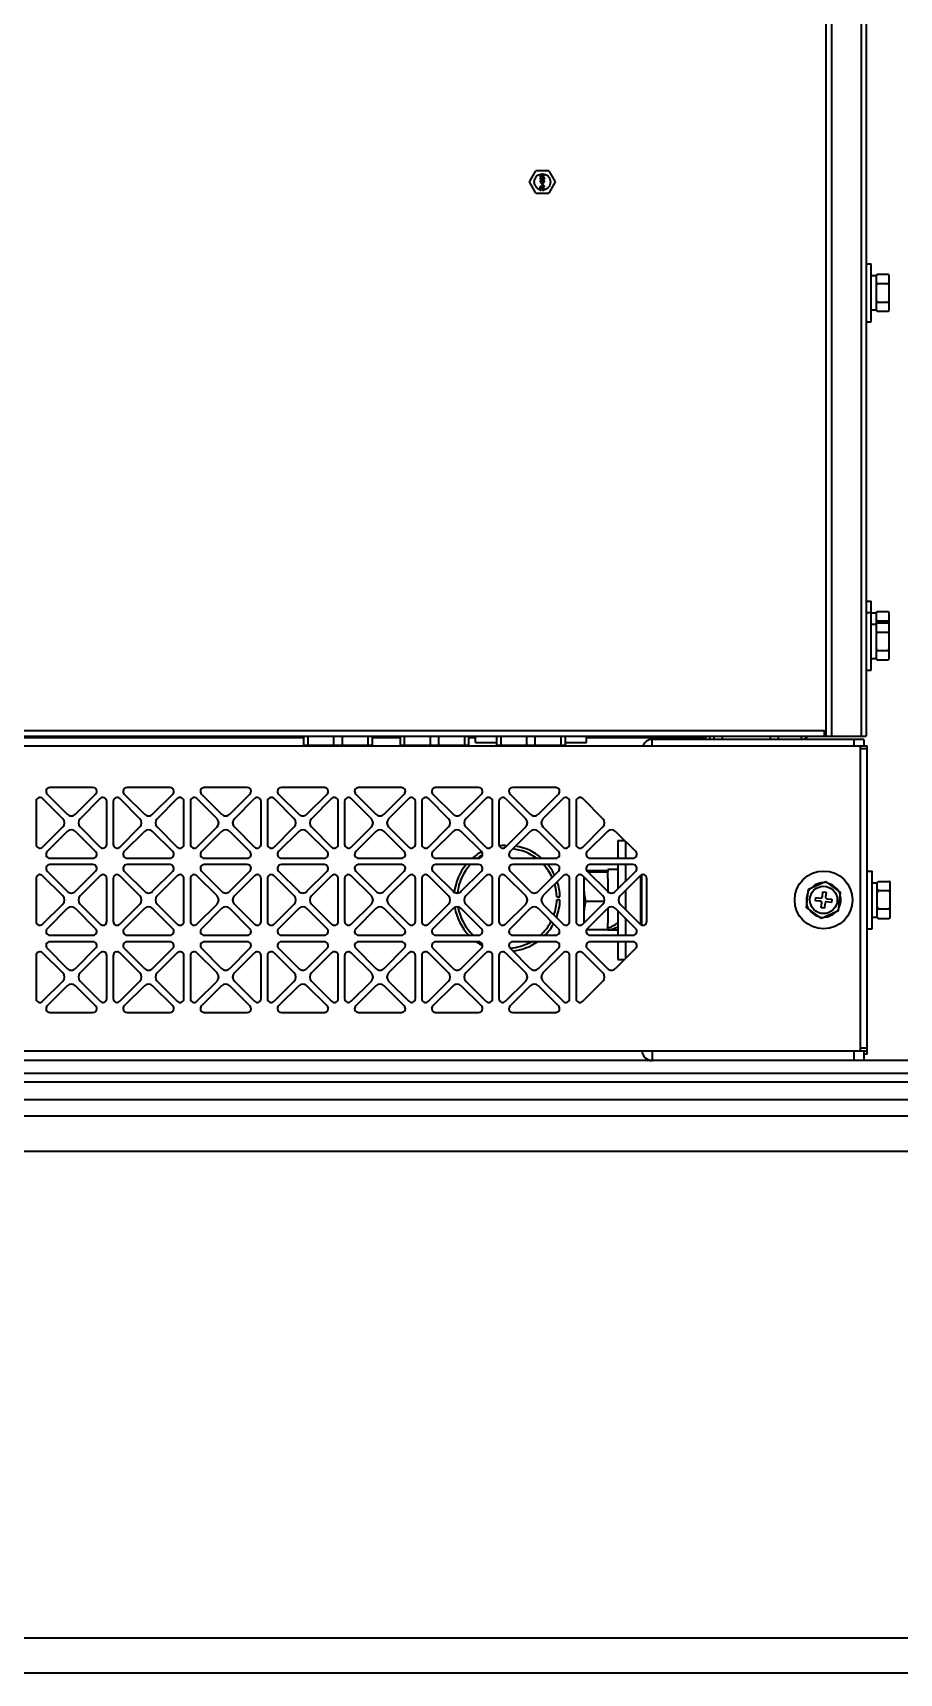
# Model space of a CAD drawing. Header units: millimetres. Extents: x 32496 to 166256, y 3504 to 23939.
# Drawn here: x 93340 to 93609, y 19902 to 20413 of the extents above; entities that cross this region are included whole.
import ezdxf

# ---------------------------------------------------------------- set-up
doc = ezdxf.new("R2010")
doc.units = ezdxf.units.MM
doc.layers.get('0').update_dxf_attribs({"lineweight": 35})

# ---------------------------------------------------------------- blocks, each defined once
blk = doc.blocks.new('8-1250')
at = {"linetype": 'Continuous'}
for p, q in [((-6376.53, -34566.29), (-6376.53, -32553.29)), ((-6374.83, -32553.29), (-6374.83, -34566.29)), ((-6365.53, -34566.29), (-6365.53, -33570.79)), ((-6364.13, -34180.92), (-6364.13, -34425.66)), ((-6468.87, -34393.79), (-6466.85, -34390.29)), ((-6466.85, -34397.29), (-6468.87, -34393.79)), ((-6462.81, -34390.29), (-6466.85, -34390.29)), ((-6465.48, -34391.75), (-6465.48, -34391.59)), ((-6465.48, -34391.59), (-6464.18, -34391.59)), ((-6464.45, -34391.75), (-6465.48, -34391.75)), ((-6464.45, -34391.75), (-6465.48, -34392.13)), ((-6465.48, -34392.35), (-6465.48, -34392.13)), ((-6465.48, -34392.35), (-6464.45, -34392.73)), ((-6465.48, -34392.89), (-6465.48, -34392.73)), ((-6465.48, -34392.73), (-6464.45, -34392.73)), ((-6464.18, -34392.89), (-6465.48, -34392.89)), ((-6465.45, -34393.4), (-6465.48, -34393.54)), ((-6465.48, -34393.67), (-6465.48, -34393.54)), ((-6465.48, -34393.67), (-6465.45, -34393.81)), ((-6465.48, -34395.22), (-6465.48, -34395.06)), ((-6465.48, -34395.06), (-6464.4, -34395.06)), ((-6465.37, -34393.27), (-6465.45, -34393.4)), ((-6465.45, -34393.81), (-6465.37, -34393.95)), ((-6465.26, -34393.19), (-6465.37, -34393.27)), ((-6465.37, -34393.95), (-6465.26, -34394.03)), ((-6465.34, -34392.24), (-6464.18, -34391.83)), ((-6464.18, -34392.65), (-6465.34, -34392.24)), ((-6465.34, -34393.51), (-6465.31, -34393.43)), ((-6465.34, -34393.51), (-6465.34, -34393.7)), ((-6465.31, -34393.78), (-6465.34, -34393.7)), ((-6465.31, -34393.43), (-6465.26, -34393.35)), ((-6465.26, -34393.86), (-6465.31, -34393.78)), ((-6465.12, -34393.13), (-6465.26, -34393.19)), ((-6465.26, -34393.35), (-6465.17, -34393.3)), ((-6465.17, -34393.92), (-6465.26, -34393.86)), ((-6465.26, -34394.03), (-6465.12, -34394.08)), ((-6465.17, -34393.3), (-6465.09, -34393.27)), ((-6465.09, -34393.95), (-6465.17, -34393.92)), ((-6464.92, -34393.11), (-6465.12, -34393.13)), ((-6464.98, -34394.08), (-6465.12, -34394.08)), ((-6465.01, -34393.27), (-6465.09, -34393.27)), ((-6465.09, -34393.95), (-6465.01, -34393.95)), ((-6465.06, -34394.51), (-6465.06, -34394.46)), ((-6465.06, -34394.46), (-6464.87, -34394.46)), ((-6464.87, -34394.51), (-6465.06, -34394.51)), ((-6465.01, -34393.27), (-6464.92, -34393.3)), ((-6464.92, -34393.92), (-6465.01, -34393.95)), ((-6464.98, -34394.3), (-6465.01, -34394.32)), ((-6465.01, -34394.32), (-6464.87, -34394.46)), ((-6464.87, -34394.51), (-6465.01, -34394.65)), ((-6465.01, -34394.65), (-6464.98, -34394.68)), ((-6464.98, -34394.08), (-6464.84, -34394.03)), ((-6464.81, -34394.46), (-6464.98, -34394.3)), ((-6464.98, -34394.68), (-6464.81, -34394.51)), ((-6464.92, -34393.11), (-6464.73, -34393.11)), ((-6464.92, -34393.3), (-6464.87, -34393.35)), ((-6464.87, -34393.86), (-6464.92, -34393.92)), ((-6464.87, -34393.35), (-6464.81, -34393.43)), ((-6464.81, -34393.78), (-6464.87, -34393.86)), ((-6464.84, -34394.03), (-6464.76, -34393.95)), ((-6464.81, -34393.43), (-6464.79, -34393.51)), ((-6464.79, -34393.7), (-6464.81, -34393.78)), ((-6464.65, -34394.3), (-6464.81, -34394.46)), ((-6464.81, -34394.51), (-6464.65, -34394.68)), ((-6464.68, -34393.4), (-6464.79, -34393.24)), ((-6464.73, -34393.24), (-6464.79, -34393.24)), ((-6464.79, -34393.7), (-6464.79, -34393.51)), ((-6464.76, -34393.95), (-6464.68, -34393.81)), ((-6464.76, -34394.46), (-6464.62, -34394.32)), ((-6464.76, -34394.46), (-6464.56, -34394.46)), ((-6464.62, -34394.65), (-6464.76, -34394.51)), ((-6464.56, -34394.51), (-6464.76, -34394.51)), ((-6464.54, -34393.13), (-6464.73, -34393.11)), ((-6464.73, -34393.24), (-6464.56, -34393.27)), ((-6464.65, -34393.54), (-6464.68, -34393.4)), ((-6464.68, -34393.81), (-6464.65, -34393.67)), ((-6464.65, -34393.54), (-6464.65, -34393.67)), ((-6464.62, -34394.32), (-6464.65, -34394.3)), ((-6464.65, -34394.68), (-6464.62, -34394.65)), ((-6464.59, -34394.89), (-6464.4, -34395.06)), ((-6464.59, -34394.89), (-6464.37, -34394.89)), ((-6464.56, -34393.27), (-6464.48, -34393.3)), ((-6464.56, -34394.46), (-6464.56, -34394.51)), ((-6464.4, -34393.19), (-6464.54, -34393.13)), ((-6464.48, -34393.3), (-6464.4, -34393.35)), ((-6464.4, -34393.84), (-6464.48, -34393.89)), ((-6464.48, -34394.03), (-6464.48, -34393.89)), ((-6464.48, -34394.03), (-6464.4, -34394)), ((-6464.29, -34393.27), (-6464.4, -34393.19)), ((-6464.4, -34393.35), (-6464.34, -34393.43)), ((-6464.34, -34393.76), (-6464.4, -34393.84)), ((-6464.4, -34394), (-6464.29, -34393.92)), ((-6464.18, -34395.06), (-6464.37, -34394.89)), ((-6464.34, -34393.43), (-6464.32, -34393.51)), ((-6464.32, -34393.67), (-6464.34, -34393.76)), ((-6464.32, -34393.67), (-6464.32, -34393.51)), ((-6464.21, -34393.4), (-6464.29, -34393.27)), ((-6464.29, -34393.92), (-6464.21, -34393.78)), ((-6464.18, -34393.54), (-6464.21, -34393.4)), ((-6464.21, -34393.78), (-6464.18, -34393.65)), ((-6464.18, -34391.59), (-6464.18, -34391.83)), ((-6464.18, -34392.65), (-6464.18, -34392.89)), ((-6464.18, -34393.54), (-6464.18, -34393.65)), ((-6464.18, -34395.06), (-6464.18, -34395.22)), ((-6462.81, -34390.29), (-6460.79, -34393.79)), ((-6460.79, -34393.79), (-6462.81, -34397.29)), ((-6466.85, -34397.29), (-6462.81, -34397.29)), ((-6464.18, -34395.22), (-6465.48, -34395.22)), ((-6465.48, -34396.41), (-6465.48, -34395.43)), ((-6465.48, -34395.43), (-6465.34, -34395.43)), ((-6465.34, -34396.41), (-6465.48, -34396.41)), ((-6464.65, -34396.19), (-6465.34, -34395.43)), ((-6465.34, -34395.65), (-6465.34, -34396.41)), ((-6465.34, -34395.65), (-6464.73, -34396.33)), ((-6464.73, -34396.33), (-6464.65, -34396.38)), ((-6464.54, -34396.25), (-6464.65, -34396.19)), ((-6464.65, -34396.38), (-6464.54, -34396.41)), ((-6464.54, -34396.25), (-6464.48, -34396.25)), ((-6464.48, -34396.41), (-6464.54, -34396.41)), ((-6464.48, -34395.6), (-6464.48, -34395.46)), ((-6464.37, -34395.49), (-6464.48, -34395.46)), ((-6464.48, -34395.6), (-6464.4, -34395.65)), ((-6464.4, -34396.19), (-6464.48, -34396.25)), ((-6464.48, -34396.41), (-6464.37, -34396.38)), ((-6464.4, -34395.65), (-6464.34, -34395.73)), ((-6464.34, -34396.11), (-6464.4, -34396.19)), ((-6464.26, -34395.6), (-6464.37, -34395.49)), ((-6464.37, -34396.38), (-6464.26, -34396.27)), ((-6464.34, -34395.73), (-6464.32, -34395.87)), ((-6464.32, -34395.98), (-6464.34, -34396.11)), ((-6464.32, -34395.98), (-6464.32, -34395.87)), ((-6464.21, -34395.71), (-6464.26, -34395.6)), ((-6464.26, -34396.27), (-6464.21, -34396.17)), ((-6464.18, -34395.9), (-6464.21, -34395.71)), ((-6464.21, -34396.17), (-6464.18, -34396)), ((-6464.18, -34395.9), (-6464.18, -34396)), ((-6364.13, -34419.29), (-6362.53, -34419.29)), ((-6362.53, -34437.29), (-6362.53, -34419.29)), ((-6364.13, -34425.66), (-6364.13, -34430.92)), ((-6362.53, -34422.94), (-6360.93, -34422.94)), ((-6360.93, -34422.82), (-6360.63, -34422.52)), ((-6360.93, -34433.76), (-6360.93, -34422.82)), ((-6360.63, -34422.52), (-6357.23, -34422.52)), ((-6360.63, -34425.4), (-6357.23, -34425.4)), ((-6356.93, -34422.82), (-6357.23, -34422.52)), ((-6356.93, -34433.76), (-6356.93, -34422.82)), ((-6364.13, -34430.92), (-6364.13, -34566.29)), ((-6362.53, -34433.64), (-6360.93, -34433.64)), ((-6360.93, -34433.76), (-6360.63, -34434.06)), ((-6360.63, -34431.18), (-6357.23, -34431.18)), ((-6360.63, -34434.06), (-6357.23, -34434.06)), ((-6356.93, -34433.76), (-6357.23, -34434.06)), ((-6364.13, -34437.29), (-6362.53, -34437.29)), ((-6364.13, -34524.29), (-6362.53, -34524.29)), ((-6364.13, -34527.79), (-6362.53, -34527.79)), ((-6362.53, -34527.79), (-6362.53, -34524.29)), ((-6362.53, -34545.79), (-6362.53, -34527.79)), ((-6360.93, -34527.82), (-6360.66, -34527.54)), ((-6360.93, -34531.32), (-6360.93, -34527.82)), ((-6360.63, -34527.52), (-6357.23, -34527.52)), ((-6356.93, -34527.82), (-6357.2, -34527.54)), ((-6356.93, -34531.32), (-6356.93, -34527.82)), ((-6362.53, -34527.94), (-6360.93, -34527.94)), ((-6362.53, -34531.44), (-6360.93, -34531.44)), ((-6360.93, -34531.32), (-6360.63, -34531.02)), ((-6360.93, -34542.26), (-6360.93, -34531.32)), ((-6360.63, -34530.45), (-6357.23, -34530.45)), ((-6360.63, -34531.02), (-6357.23, -34531.02)), ((-6356.93, -34531.32), (-6357.23, -34531.02)), ((-6356.93, -34542.26), (-6356.93, -34531.32)), ((-6360.63, -34533.9), (-6357.23, -34533.9)), ((-6362.53, -34542.14), (-6360.93, -34542.14)), ((-6360.93, -34542.26), (-6360.63, -34542.56)), ((-6360.63, -34539.68), (-6357.23, -34539.68)), ((-6360.63, -34542.56), (-6357.23, -34542.56)), ((-6356.93, -34542.26), (-6357.23, -34542.56)), ((-6364.13, -34545.79), (-6362.53, -34545.79)), ((-6861.13, -34564.59), (-6377.03, -34564.59)), ((-6861.13, -34566.29), (-6374.83, -34566.29)), ((-6538.99, -34566.79), (-6686.1, -34566.79)), ((-6538.99, -34569.06), (-6538.99, -34566.29)), ((-6537.68, -34569.06), (-6537.68, -34566.29)), ((-6529.65, -34569.06), (-6529.65, -34566.29)), ((-6527.01, -34569.06), (-6527.01, -34566.29)), ((-6518.98, -34569.06), (-6518.98, -34566.29)), ((-6517.66, -34569.06), (-6517.66, -34566.29)), ((-6508.99, -34566.79), (-6517.66, -34566.79)), ((-6508.99, -34569.06), (-6508.99, -34566.29)), ((-6507.68, -34569.06), (-6507.68, -34566.29)), ((-6499.65, -34569.06), (-6499.65, -34566.29)), ((-6497.01, -34569.06), (-6497.01, -34566.29)), ((-6488.98, -34569.06), (-6488.98, -34566.29)), ((-6487.66, -34569.06), (-6487.66, -34566.29)), ((-6485.58, -34566.79), (-6487.66, -34566.79)), ((-6485.58, -34568.29), (-6485.58, -34566.29)), ((-6485.58, -34568.29), (-6478.99, -34568.29)), ((-6478.99, -34569.06), (-6478.99, -34566.29)), ((-6477.68, -34569.06), (-6477.68, -34566.29)), ((-6469.65, -34569.06), (-6469.65, -34566.29)), ((-6467.01, -34569.06), (-6467.01, -34566.29)), ((-6458.98, -34569.06), (-6458.98, -34566.29)), ((-6457.66, -34569.06), (-6457.66, -34566.29)), ((-6457.66, -34568.29), (-6451.08, -34568.29)), ((-6451.08, -34568.29), (-6451.08, -34566.29)), ((-6413.83, -34566.79), (-6451.08, -34566.79)), ((-6430.63, -34569.29), (-6430.63, -34567.29)), ((-6364.83, -34567.29), (-6430.63, -34567.29)), ((-6414.23, -34567.29), (-6414.23, -34566.79)), ((-6413.83, -34566.79), (-6413.83, -34566.29)), ((-6412.73, -34567.29), (-6412.73, -34566.29)), ((-6411.33, -34567.29), (-6411.33, -34566.29)), ((-6408.83, -34567.29), (-6408.83, -34566.29)), ((-6393.83, -34567.29), (-6393.83, -34566.29)), ((-6391.33, -34567.29), (-6391.33, -34566.29)), ((-6384.33, -34566.29), (-6384.33, -34567.29)), ((-6377.03, -34566.29), (-6377.03, -34564.59)), ((-6374.83, -34566.29), (-6364.13, -34566.29)), ((-6367.83, -34569.29), (-6367.83, -34567.29)), ((-6364.83, -34567.29), (-6364.83, -34569.29)), ((-6861.13, -34569.29), (-6363.83, -34569.29)), ((-6538.99, -34569.06), (-6517.66, -34569.06)), ((-6508.99, -34569.06), (-6487.66, -34569.06)), ((-6478.99, -34569.06), (-6457.66, -34569.06)), ((-6365.83, -34570.29), (-6365.83, -34569.29)), ((-6365.83, -34663.29), (-6365.83, -34570.29)), ((-6363.83, -34570.29), (-6365.83, -34570.29)), ((-6363.83, -34664.29), (-6363.83, -34569.29)), ((-6604.64, -34582.29), (-6618.02, -34582.29)), ((-6580.64, -34582.29), (-6594.02, -34582.29)), ((-6556.64, -34582.29), (-6570.02, -34582.29)), ((-6532.64, -34582.29), (-6546.02, -34582.29)), ((-6508.64, -34582.29), (-6522.02, -34582.29)), ((-6484.64, -34582.29), (-6498.02, -34582.29)), ((-6460.64, -34582.29), (-6474.02, -34582.29)), ((-6622.33, -34586.6), (-6622.33, -34599.98)), ((-6614.01, -34592.02), (-6620.28, -34585.75)), ((-6618.87, -34584.34), (-6612.6, -34590.6)), ((-6610.05, -34590.6), (-6603.79, -34584.34)), ((-6602.38, -34585.75), (-6608.64, -34592.02)), ((-6600.33, -34599.98), (-6600.33, -34586.6)), ((-6598.33, -34586.6), (-6598.33, -34599.98)), ((-6590.01, -34592.02), (-6596.28, -34585.75)), ((-6594.87, -34584.34), (-6588.6, -34590.6)), ((-6586.05, -34590.6), (-6579.79, -34584.34)), ((-6578.38, -34585.75), (-6584.64, -34592.02)), ((-6576.33, -34599.98), (-6576.33, -34586.6)), ((-6574.33, -34586.6), (-6574.33, -34599.98)), ((-6566.01, -34592.02), (-6572.28, -34585.75)), ((-6570.87, -34584.34), (-6564.6, -34590.6)), ((-6562.05, -34590.6), (-6555.79, -34584.34)), ((-6554.38, -34585.75), (-6560.64, -34592.02)), ((-6552.33, -34599.98), (-6552.33, -34586.6)), ((-6550.33, -34586.6), (-6550.33, -34599.98)), ((-6542.01, -34592.02), (-6548.28, -34585.75)), ((-6546.87, -34584.34), (-6540.6, -34590.6)), ((-6538.05, -34590.6), (-6531.79, -34584.34)), ((-6530.38, -34585.75), (-6536.64, -34592.02)), ((-6528.33, -34599.98), (-6528.33, -34586.6)), ((-6526.33, -34586.6), (-6526.33, -34599.98)), ((-6518.01, -34592.02), (-6524.28, -34585.75)), ((-6522.87, -34584.34), (-6516.6, -34590.6)), ((-6514.05, -34590.6), (-6507.79, -34584.34)), ((-6506.38, -34585.75), (-6512.64, -34592.02)), ((-6504.33, -34599.98), (-6504.33, -34586.6)), ((-6502.33, -34586.6), (-6502.33, -34599.98)), ((-6494.01, -34592.02), (-6500.28, -34585.75)), ((-6498.87, -34584.34), (-6492.6, -34590.6)), ((-6490.05, -34590.6), (-6483.79, -34584.34)), ((-6482.38, -34585.75), (-6488.64, -34592.02)), ((-6480.33, -34599.98), (-6480.33, -34586.6)), ((-6478.33, -34586.6), (-6478.33, -34599.98)), ((-6470.01, -34592.02), (-6476.28, -34585.75)), ((-6474.87, -34584.34), (-6468.6, -34590.6)), ((-6466.05, -34590.6), (-6459.79, -34584.34)), ((-6458.38, -34585.75), (-6464.64, -34592.02)), ((-6456.33, -34599.98), (-6456.33, -34586.6)), ((-6454.33, -34586.6), (-6454.33, -34599.98)), ((-6446.01, -34592.02), (-6452.28, -34585.75)), ((-6620.28, -34600.83), (-6614.01, -34594.56)), ((-6612.6, -34595.98), (-6618.87, -34602.24)), ((-6603.79, -34602.24), (-6610.05, -34595.98)), ((-6608.64, -34594.56), (-6602.38, -34600.83)), ((-6596.28, -34600.83), (-6590.01, -34594.56)), ((-6588.6, -34595.98), (-6594.87, -34602.24)), ((-6579.79, -34602.24), (-6586.05, -34595.98)), ((-6584.64, -34594.56), (-6578.38, -34600.83)), ((-6572.28, -34600.83), (-6566.01, -34594.56)), ((-6564.6, -34595.98), (-6570.87, -34602.24)), ((-6555.79, -34602.24), (-6562.05, -34595.98)), ((-6560.64, -34594.56), (-6554.38, -34600.83)), ((-6548.28, -34600.83), (-6542.01, -34594.56)), ((-6540.6, -34595.98), (-6546.87, -34602.24)), ((-6531.79, -34602.24), (-6538.05, -34595.98)), ((-6536.64, -34594.56), (-6530.38, -34600.83)), ((-6524.28, -34600.83), (-6518.01, -34594.56)), ((-6516.6, -34595.98), (-6522.87, -34602.24)), ((-6507.79, -34602.24), (-6514.05, -34595.98)), ((-6512.64, -34594.56), (-6506.38, -34600.83)), ((-6500.28, -34600.83), (-6494.01, -34594.56)), ((-6492.6, -34595.98), (-6498.87, -34602.24)), ((-6483.79, -34602.24), (-6490.05, -34595.98)), ((-6488.64, -34594.56), (-6482.38, -34600.83)), ((-6476.28, -34600.83), (-6470.01, -34594.56)), ((-6468.6, -34595.98), (-6474.87, -34602.24)), ((-6459.79, -34602.24), (-6466.05, -34595.98)), ((-6464.64, -34594.56), (-6458.38, -34600.83)), ((-6452.28, -34600.83), (-6446.01, -34594.56)), ((-6444.6, -34595.98), (-6450.87, -34602.24)), ((-6435.79, -34602.24), (-6442.05, -34595.98)), ((-6441.33, -34598.79), (-6441.33, -34604.29)), ((-6441.33, -34598.79), (-6439.24, -34598.79)), ((-6438.83, -34604.29), (-6438.83, -34599.2)), ((-6618.02, -34604.29), (-6604.64, -34604.29)), ((-6594.02, -34604.29), (-6580.64, -34604.29)), ((-6570.02, -34604.29), (-6556.64, -34604.29)), ((-6546.02, -34604.29), (-6532.64, -34604.29)), ((-6522.02, -34604.29), (-6508.64, -34604.29)), ((-6498.02, -34604.29), (-6484.64, -34604.29)), ((-6476.33, -34600.87), (-6476.33, -34600.3)), ((-6474.02, -34604.29), (-6460.64, -34604.29)), ((-6450.02, -34604.29), (-6436.64, -34604.29)), ((-6618.87, -34608.34), (-6612.6, -34614.6)), ((-6604.64, -34606.29), (-6618.02, -34606.29)), ((-6610.05, -34614.6), (-6603.79, -34608.34)), ((-6594.87, -34608.34), (-6588.6, -34614.6)), ((-6580.64, -34606.29), (-6594.02, -34606.29)), ((-6586.05, -34614.6), (-6579.79, -34608.34)), ((-6570.87, -34608.34), (-6564.6, -34614.6)), ((-6556.64, -34606.29), (-6570.02, -34606.29)), ((-6562.05, -34614.6), (-6555.79, -34608.34)), ((-6546.87, -34608.34), (-6540.6, -34614.6)), ((-6532.64, -34606.29), (-6546.02, -34606.29)), ((-6538.05, -34614.6), (-6531.79, -34608.34)), ((-6522.87, -34608.34), (-6516.6, -34614.6)), ((-6508.64, -34606.29), (-6522.02, -34606.29)), ((-6514.05, -34614.6), (-6507.79, -34608.34)), ((-6498.87, -34608.34), (-6492.6, -34614.6)), ((-6484.64, -34606.29), (-6498.02, -34606.29)), ((-6490.05, -34614.6), (-6483.79, -34608.34)), ((-6474.87, -34608.34), (-6468.6, -34614.6)), ((-6460.64, -34606.29), (-6474.02, -34606.29)), ((-6466.05, -34614.6), (-6459.79, -34608.34)), ((-6451.05, -34608.09), (-6444.43, -34608.09)), ((-6450.87, -34608.34), (-6444.6, -34614.6)), ((-6450.7, -34608.51), (-6444.43, -34608.51)), ((-6436.64, -34606.29), (-6450.02, -34606.29)), ((-6444.43, -34607.84), (-6444.43, -34608.41)), ((-6441.33, -34607.84), (-6444.43, -34607.84)), ((-6444.43, -34610.6), (-6444.43, -34608.41)), ((-6442.05, -34614.6), (-6435.79, -34608.34)), ((-6441.33, -34606.29), (-6441.33, -34613.87)), ((-6438.83, -34611.37), (-6438.83, -34606.29)), ((-6433.83, -34625.13), (-6433.83, -34609.45)), ((-6363.83, -34608.29), (-6362.23, -34608.29)), ((-6362.23, -34626.29), (-6362.23, -34608.29)), ((-6622.33, -34610.6), (-6622.33, -34623.98)), ((-6614.01, -34616.02), (-6620.28, -34609.75)), ((-6602.38, -34609.75), (-6608.64, -34616.02)), ((-6600.33, -34623.98), (-6600.33, -34610.6)), ((-6598.33, -34610.6), (-6598.33, -34623.98)), ((-6590.01, -34616.02), (-6596.28, -34609.75)), ((-6578.38, -34609.75), (-6584.64, -34616.02)), ((-6576.33, -34623.98), (-6576.33, -34610.6)), ((-6574.33, -34610.6), (-6574.33, -34623.98)), ((-6566.01, -34616.02), (-6572.28, -34609.75)), ((-6554.38, -34609.75), (-6560.64, -34616.02)), ((-6552.33, -34623.98), (-6552.33, -34610.6)), ((-6550.33, -34610.6), (-6550.33, -34623.98)), ((-6542.01, -34616.02), (-6548.28, -34609.75)), ((-6530.38, -34609.75), (-6536.64, -34616.02)), ((-6528.33, -34623.98), (-6528.33, -34610.6)), ((-6526.33, -34610.6), (-6526.33, -34623.98)), ((-6518.01, -34616.02), (-6524.28, -34609.75)), ((-6506.38, -34609.75), (-6512.64, -34616.02)), ((-6504.33, -34623.98), (-6504.33, -34610.6)), ((-6502.33, -34610.6), (-6502.33, -34623.98)), ((-6494.01, -34616.02), (-6500.28, -34609.75)), ((-6482.38, -34609.75), (-6488.64, -34616.02)), ((-6480.33, -34623.98), (-6480.33, -34610.6)), ((-6478.33, -34610.6), (-6478.33, -34623.98)), ((-6470.01, -34616.02), (-6476.28, -34609.75)), ((-6458.38, -34609.75), (-6464.64, -34616.02)), ((-6456.33, -34623.98), (-6456.33, -34610.6)), ((-6454.33, -34610.6), (-6454.33, -34623.98)), ((-6446.01, -34616.02), (-6452.28, -34609.75)), ((-6451.93, -34610.1), (-6451.93, -34624.47)), ((-6444.43, -34610.6), (-6444.43, -34614.74)), ((-6434.38, -34609.75), (-6440.64, -34616.02)), ((-6438.83, -34620.37), (-6438.83, -34614.2)), ((-6434.33, -34609.71), (-6434.33, -34624.87)), ((-6433.83, -34609.79), (-6434.33, -34609.79)), ((-6432.33, -34623.98), (-6432.33, -34610.6)), ((-6382.61, -34619.63), (-6381.99, -34613.89)), ((-6381.99, -34613.89), (-6376.71, -34611.55)), ((-6376.71, -34611.55), (-6372.05, -34614.95)), ((-6362.23, -34611.94), (-6360.63, -34611.94)), ((-6360.63, -34611.82), (-6360.38, -34611.56)), ((-6360.63, -34622.76), (-6360.63, -34611.82)), ((-6360.38, -34611.56), (-6360.33, -34611.52)), ((-6360.33, -34611.52), (-6356.93, -34611.52)), ((-6360.33, -34614.33), (-6356.93, -34614.33)), ((-6356.88, -34611.56), (-6356.93, -34611.52)), ((-6356.63, -34611.82), (-6356.88, -34611.56)), ((-6356.63, -34622.76), (-6356.63, -34611.82)), ((-6620.28, -34624.83), (-6614.01, -34618.56)), ((-6608.64, -34618.56), (-6602.38, -34624.83)), ((-6596.28, -34624.83), (-6590.01, -34618.56)), ((-6584.64, -34618.56), (-6578.38, -34624.83)), ((-6572.28, -34624.83), (-6566.01, -34618.56)), ((-6560.64, -34618.56), (-6554.38, -34624.83)), ((-6548.28, -34624.83), (-6542.01, -34618.56)), ((-6536.64, -34618.56), (-6530.38, -34624.83)), ((-6524.28, -34624.83), (-6518.01, -34618.56)), ((-6512.64, -34618.56), (-6506.38, -34624.83)), ((-6500.28, -34624.83), (-6494.01, -34618.56)), ((-6488.64, -34618.56), (-6482.38, -34624.83)), ((-6476.28, -34624.83), (-6470.01, -34618.56)), ((-6464.64, -34618.56), (-6458.38, -34624.83)), ((-6460.34, -34616.29), (-6459.34, -34616.29)), ((-6459.34, -34617.29), (-6460.34, -34617.29)), ((-6452.28, -34624.83), (-6446.01, -34618.56)), ((-6451.42, -34617.71), (-6445.54, -34617.71)), ((-6440.64, -34618.56), (-6434.38, -34624.83)), ((-6377.94, -34623.03), (-6382.61, -34619.63)), ((-6379.87, -34617.52), (-6379.76, -34616.53)), ((-6378.38, -34617.68), (-6379.87, -34617.52)), ((-6379.76, -34616.53), (-6378.27, -34616.69)), ((-6378.09, -34619.72), (-6377.93, -34618.23)), ((-6377.1, -34619.83), (-6378.09, -34619.72)), ((-6377.72, -34616.24), (-6377.56, -34614.75)), ((-6377.56, -34614.75), (-6376.56, -34614.86)), ((-6376.94, -34618.34), (-6377.1, -34619.83)), ((-6376.56, -34614.86), (-6376.72, -34616.35)), ((-6374.9, -34618.05), (-6376.39, -34617.89)), ((-6376.28, -34616.9), (-6374.79, -34617.06)), ((-6374.79, -34617.06), (-6374.9, -34618.05)), ((-6372.66, -34620.69), (-6372.05, -34614.95)), ((-6612.6, -34619.98), (-6618.87, -34626.24)), ((-6603.79, -34626.24), (-6610.05, -34619.98)), ((-6588.6, -34619.98), (-6594.87, -34626.24)), ((-6579.79, -34626.24), (-6586.05, -34619.98)), ((-6564.6, -34619.98), (-6570.87, -34626.24)), ((-6555.79, -34626.24), (-6562.05, -34619.98)), ((-6540.6, -34619.98), (-6546.87, -34626.24)), ((-6531.79, -34626.24), (-6538.05, -34619.98)), ((-6516.6, -34619.98), (-6522.87, -34626.24)), ((-6507.79, -34626.24), (-6514.05, -34619.98)), ((-6492.6, -34619.98), (-6498.87, -34626.24)), ((-6483.79, -34626.24), (-6490.05, -34619.98)), ((-6468.6, -34619.98), (-6474.87, -34626.24)), ((-6459.79, -34626.24), (-6466.05, -34619.98)), ((-6444.6, -34619.98), (-6450.87, -34626.24)), ((-6444.43, -34619.83), (-6444.43, -34624.49)), ((-6444.43, -34626.49), (-6444.43, -34624.49)), ((-6435.79, -34626.24), (-6442.05, -34619.98)), ((-6441.33, -34620.7), (-6441.33, -34628.29)), ((-6438.83, -34628.29), (-6438.83, -34623.2)), ((-6434.33, -34624.79), (-6433.83, -34624.79)), ((-6372.66, -34620.69), (-6377.94, -34623.03)), ((-6362.23, -34622.64), (-6360.63, -34622.64)), ((-6360.63, -34622.76), (-6360.38, -34623.02)), ((-6360.33, -34620.1), (-6356.93, -34620.1)), ((-6360.33, -34623.06), (-6356.93, -34623.06)), ((-6356.63, -34622.76), (-6356.88, -34623.02)), ((-6618.02, -34628.29), (-6604.64, -34628.29)), ((-6594.02, -34628.29), (-6580.64, -34628.29)), ((-6570.02, -34628.29), (-6556.64, -34628.29)), ((-6546.02, -34628.29), (-6532.64, -34628.29)), ((-6522.02, -34628.29), (-6508.64, -34628.29)), ((-6498.02, -34628.29), (-6484.64, -34628.29)), ((-6474.02, -34628.29), (-6460.64, -34628.29)), ((-6451.05, -34626.49), (-6444.43, -34626.49)), ((-6450.02, -34628.29), (-6436.64, -34628.29)), ((-6444.43, -34626.49), (-6444.43, -34626.74)), ((-6441.33, -34626.74), (-6444.43, -34626.74)), ((-6363.83, -34626.29), (-6362.23, -34626.29)), ((-6622.33, -34634.6), (-6622.33, -34647.98)), ((-6614.01, -34640.02), (-6620.28, -34633.75)), ((-6618.87, -34632.34), (-6612.6, -34638.6)), ((-6604.64, -34630.29), (-6618.02, -34630.29)), ((-6610.05, -34638.6), (-6603.79, -34632.34)), ((-6602.38, -34633.75), (-6608.64, -34640.02)), ((-6600.33, -34647.98), (-6600.33, -34634.6)), ((-6598.33, -34634.6), (-6598.33, -34647.98)), ((-6590.01, -34640.02), (-6596.28, -34633.75)), ((-6594.87, -34632.34), (-6588.6, -34638.6)), ((-6580.64, -34630.29), (-6594.02, -34630.29)), ((-6586.05, -34638.6), (-6579.79, -34632.34)), ((-6578.38, -34633.75), (-6584.64, -34640.02)), ((-6576.33, -34647.98), (-6576.33, -34634.6)), ((-6574.33, -34634.6), (-6574.33, -34647.98)), ((-6566.01, -34640.02), (-6572.28, -34633.75)), ((-6570.87, -34632.34), (-6564.6, -34638.6)), ((-6556.64, -34630.29), (-6570.02, -34630.29)), ((-6562.05, -34638.6), (-6555.79, -34632.34)), ((-6554.38, -34633.75), (-6560.64, -34640.02)), ((-6552.33, -34647.98), (-6552.33, -34634.6)), ((-6550.33, -34634.6), (-6550.33, -34647.98)), ((-6542.01, -34640.02), (-6548.28, -34633.75)), ((-6546.87, -34632.34), (-6540.6, -34638.6)), ((-6532.64, -34630.29), (-6546.02, -34630.29)), ((-6538.05, -34638.6), (-6531.79, -34632.34)), ((-6530.38, -34633.75), (-6536.64, -34640.02)), ((-6528.33, -34647.98), (-6528.33, -34634.6)), ((-6526.33, -34634.6), (-6526.33, -34647.98)), ((-6518.01, -34640.02), (-6524.28, -34633.75)), ((-6522.87, -34632.34), (-6516.6, -34638.6)), ((-6508.64, -34630.29), (-6522.02, -34630.29)), ((-6514.05, -34638.6), (-6507.79, -34632.34)), ((-6506.38, -34633.75), (-6512.64, -34640.02)), ((-6504.33, -34647.98), (-6504.33, -34634.6)), ((-6502.33, -34634.6), (-6502.33, -34647.98)), ((-6494.01, -34640.02), (-6500.28, -34633.75)), ((-6498.87, -34632.34), (-6492.6, -34638.6)), ((-6484.64, -34630.29), (-6498.02, -34630.29)), ((-6490.05, -34638.6), (-6483.79, -34632.34)), ((-6482.38, -34633.75), (-6488.64, -34640.02)), ((-6480.33, -34647.98), (-6480.33, -34634.6)), ((-6478.33, -34634.6), (-6478.33, -34647.98)), ((-6470.01, -34640.02), (-6476.28, -34633.75)), ((-6474.87, -34632.34), (-6468.6, -34638.6)), ((-6460.64, -34630.29), (-6474.02, -34630.29)), ((-6466.05, -34638.6), (-6459.79, -34632.34)), ((-6458.38, -34633.75), (-6464.64, -34640.02)), ((-6456.33, -34647.98), (-6456.33, -34634.6)), ((-6454.33, -34634.6), (-6454.33, -34647.98)), ((-6446.01, -34640.02), (-6452.28, -34633.75)), ((-6450.87, -34632.34), (-6444.6, -34638.6)), ((-6436.64, -34630.29), (-6450.02, -34630.29)), ((-6442.05, -34638.6), (-6435.79, -34632.34)), ((-6441.33, -34630.29), (-6441.33, -34635.79)), ((-6438.83, -34635.37), (-6438.83, -34630.29)), ((-6441.33, -34635.79), (-6439.24, -34635.79)), ((-6620.28, -34648.83), (-6614.01, -34642.56)), ((-6612.6, -34643.98), (-6618.87, -34650.24)), ((-6603.79, -34650.24), (-6610.05, -34643.98)), ((-6608.64, -34642.56), (-6602.38, -34648.83)), ((-6596.28, -34648.83), (-6590.01, -34642.56)), ((-6588.6, -34643.98), (-6594.87, -34650.24)), ((-6579.79, -34650.24), (-6586.05, -34643.98)), ((-6584.64, -34642.56), (-6578.38, -34648.83)), ((-6572.28, -34648.83), (-6566.01, -34642.56)), ((-6564.6, -34643.98), (-6570.87, -34650.24)), ((-6555.79, -34650.24), (-6562.05, -34643.98)), ((-6560.64, -34642.56), (-6554.38, -34648.83)), ((-6548.28, -34648.83), (-6542.01, -34642.56)), ((-6540.6, -34643.98), (-6546.87, -34650.24)), ((-6531.79, -34650.24), (-6538.05, -34643.98)), ((-6536.64, -34642.56), (-6530.38, -34648.83)), ((-6524.28, -34648.83), (-6518.01, -34642.56)), ((-6516.6, -34643.98), (-6522.87, -34650.24)), ((-6507.79, -34650.24), (-6514.05, -34643.98)), ((-6512.64, -34642.56), (-6506.38, -34648.83)), ((-6500.28, -34648.83), (-6494.01, -34642.56)), ((-6492.6, -34643.98), (-6498.87, -34650.24)), ((-6483.79, -34650.24), (-6490.05, -34643.98)), ((-6488.64, -34642.56), (-6482.38, -34648.83)), ((-6476.28, -34648.83), (-6470.01, -34642.56)), ((-6468.6, -34643.98), (-6474.87, -34650.24)), ((-6459.79, -34650.24), (-6466.05, -34643.98)), ((-6464.64, -34642.56), (-6458.38, -34648.83)), ((-6452.28, -34648.83), (-6446.01, -34642.56)), ((-6618.02, -34652.29), (-6604.64, -34652.29)), ((-6594.02, -34652.29), (-6580.64, -34652.29)), ((-6570.02, -34652.29), (-6556.64, -34652.29)), ((-6546.02, -34652.29), (-6532.64, -34652.29)), ((-6522.02, -34652.29), (-6508.64, -34652.29)), ((-6498.02, -34652.29), (-6484.64, -34652.29)), ((-6474.02, -34652.29), (-6460.64, -34652.29)), ((-6861.13, -34664.29), (-6363.83, -34664.29)), ((-6430.63, -34664.29), (-6430.63, -34667.29)), ((-6367.83, -34667.29), (-6367.83, -34664.29)), ((-6365.83, -34664.29), (-6365.83, -34663.29)), ((-6365.83, -34663.29), (-6363.83, -34663.29)), ((-6364.83, -34664.29), (-6364.83, -34664.88)), ((-6364.83, -34664.88), (-6364.83, -34667.29)), ((-6363.83, -34665.29), (-6364.83, -34665.29)), ((-6363.83, -34665.29), (-6363.83, -34664.29)), ((-5994.13, -34667.29), (-6821.13, -34667.29)), ((3761.37, -34674.01), (-7907.13, -34674.01)), ((-5994.13, -34671.29), (-6821.13, -34671.29)), ((3761.37, -34679.48), (-7907.13, -34679.48)), ((3115.87, -34684.6), (-7857.13, -34684.6)), ((3115.87, -34695.54), (-7857.13, -34695.54)), ((4052.87, -34847.03), (-7783.13, -34847.03)), ((4052.87, -34857.98), (-7783.13, -34857.98))]:
    blk.add_line(p, q, dxfattribs=at)
for centre, radius in [((-6464.83, -34393.79), 2.5), ((-6377.33, -34617.29), 9), ((-6377.33, -34617.29), 4.25)]:
    blk.add_circle(centre, radius, dxfattribs=at)
for centre, radius, start, end in [((-6359.69, -34425.09), 3.56, 39.1364, 39.5013), ((-6358.17, -34431.49), 3.56, 219.1364, 219.5008), ((-6358.11, -34530.11), 3.61, 140.8644, 141.29), ((-6356.79, -34531.29), 5.38, 135.4351, 135.8761), ((-6361.07, -34531.3), 5.39, 44.1239, 44.5649), ((-6359.74, -34530.11), 3.61, 38.71, 39.1336), ((-6359.69, -34533.59), 3.56, 39.1364, 39.5013), ((-6358.17, -34539.99), 3.56, 219.1364, 219.5008), ((-6430.63, -34570.49), 3.2, 90, 157.8523), ((-6384.33, -34564.29), 3, 270, 317.7058), ((-6618.02, -34583.49), 1.2, 90, 225), ((-6604.64, -34583.49), 1.2, 315, 90), ((-6594.02, -34583.49), 1.2, 90, 225), ((-6580.64, -34583.49), 1.2, 315, 90), ((-6570.02, -34583.49), 1.2, 90, 225), ((-6556.64, -34583.49), 1.2, 315, 90), ((-6546.02, -34583.49), 1.2, 90, 225), ((-6532.64, -34583.49), 1.2, 315, 90), ((-6522.02, -34583.49), 1.2, 90, 225), ((-6508.64, -34583.49), 1.2, 315, 90), ((-6498.02, -34583.49), 1.2, 90, 225), ((-6484.64, -34583.49), 1.2, 315, 90), ((-6474.02, -34583.49), 1.2, 90, 225), ((-6460.64, -34583.49), 1.2, 315, 90), ((-6621.13, -34586.6), 1.2, 45, 180), ((-6601.53, -34586.6), 1.2, 0, 135), ((-6597.13, -34586.6), 1.2, 45, 180), ((-6577.53, -34586.6), 1.2, 0, 135), ((-6573.13, -34586.6), 1.2, 45, 180), ((-6553.53, -34586.6), 1.2, 0, 135), ((-6549.13, -34586.6), 1.2, 45, 180), ((-6529.53, -34586.6), 1.2, 0, 135), ((-6525.13, -34586.6), 1.2, 45, 180), ((-6505.53, -34586.6), 1.2, 0, 135), ((-6501.13, -34586.6), 1.2, 45, 180), ((-6481.53, -34586.6), 1.2, 0, 135), ((-6477.13, -34586.6), 1.2, 45, 180), ((-6457.53, -34586.6), 1.2, 0, 135), ((-6453.13, -34586.6), 1.2, 45, 180), ((-6615.29, -34593.29), 1.8, 315, 45), ((-6611.33, -34589.33), 1.8, 225, 315), ((-6607.37, -34593.29), 1.8, 135, 225), ((-6591.29, -34593.29), 1.8, 315, 45), ((-6587.33, -34589.33), 1.8, 225, 315), ((-6583.37, -34593.29), 1.8, 135, 225), ((-6567.29, -34593.29), 1.8, 315, 45), ((-6563.33, -34589.33), 1.8, 225, 315), ((-6559.37, -34593.29), 1.8, 135, 225), ((-6543.29, -34593.29), 1.8, 315, 45), ((-6539.33, -34589.33), 1.8, 225, 315), ((-6535.37, -34593.29), 1.8, 135, 225), ((-6519.29, -34593.29), 1.8, 315, 45), ((-6515.33, -34589.33), 1.8, 225, 315), ((-6511.37, -34593.29), 1.8, 135, 225), ((-6495.29, -34593.29), 1.8, 315, 45), ((-6491.33, -34589.33), 1.8, 225, 315), ((-6487.37, -34593.29), 1.8, 135, 225), ((-6471.29, -34593.29), 1.8, 315, 45), ((-6467.33, -34589.33), 1.8, 225, 315), ((-6463.37, -34593.29), 1.8, 135, 225), ((-6447.29, -34593.29), 1.8, 315, 45), ((-6611.33, -34597.25), 1.8, 45, 135), ((-6587.33, -34597.25), 1.8, 45, 135), ((-6563.33, -34597.25), 1.8, 45, 135), ((-6539.33, -34597.25), 1.8, 45, 135), ((-6515.33, -34597.25), 1.8, 45, 135), ((-6491.33, -34597.25), 1.8, 45, 135), ((-6467.33, -34597.25), 1.8, 45, 135), ((-6443.33, -34597.25), 1.8, 45, 135), ((-6621.13, -34599.98), 1.2, 180, 315), ((-6618.02, -34603.09), 1.2, 135, 270), ((-6604.64, -34603.09), 1.2, 270, 45), ((-6601.53, -34599.98), 1.2, 225, 0), ((-6597.13, -34599.98), 1.2, 180, 315), ((-6594.02, -34603.09), 1.2, 135, 270), ((-6580.64, -34603.09), 1.2, 270, 45), ((-6577.53, -34599.98), 1.2, 225, 0), ((-6573.13, -34599.98), 1.2, 180, 315), ((-6570.02, -34603.09), 1.2, 135, 270), ((-6556.64, -34603.09), 1.2, 270, 45), ((-6553.53, -34599.98), 1.2, 225, 0), ((-6549.13, -34599.98), 1.2, 180, 315), ((-6546.02, -34603.09), 1.2, 135, 270), ((-6532.64, -34603.09), 1.2, 270, 45), ((-6529.53, -34599.98), 1.2, 225, 0), ((-6525.13, -34599.98), 1.2, 180, 315), ((-6522.02, -34603.09), 1.2, 135, 270), ((-6508.64, -34603.09), 1.2, 270, 45), ((-6505.53, -34599.98), 1.2, 225, 0), ((-6501.13, -34599.98), 1.2, 180, 315), ((-6498.02, -34603.09), 1.2, 135, 270), ((-6475.83, -34616.79), 16.5, 118.6258, 130.6683), ((-6475.83, -34616.79), 15.5, 119.5881, 126.1377), ((-6484.64, -34603.09), 1.2, 270, 45), ((-6481.53, -34599.98), 1.2, 225, 0), ((-6477.13, -34599.98), 1.2, 180, 315), ((-6475.83, -34616.79), 16.5, 91.7365, 98.3444), ((-6474.02, -34603.09), 1.2, 135, 270), ((-6475.83, -34616.79), 15.5, 53.8624, 83.3437), ((-6475.83, -34616.79), 16.5, 49.3326, 80.6487), ((-6460.64, -34603.09), 1.2, 270, 45), ((-6457.53, -34599.98), 1.2, 225, 0), ((-6453.13, -34599.98), 1.2, 180, 315), ((-6450.02, -34603.09), 1.2, 135, 270), ((-6436.64, -34603.09), 1.2, 270, 45), ((-6621.13, -34610.6), 1.2, 45, 180), ((-6618.02, -34607.49), 1.2, 90, 225), ((-6604.64, -34607.49), 1.2, 315, 90), ((-6601.53, -34610.6), 1.2, 0, 135), ((-6597.13, -34610.6), 1.2, 45, 180), ((-6594.02, -34607.49), 1.2, 90, 225), ((-6580.64, -34607.49), 1.2, 315, 90), ((-6577.53, -34610.6), 1.2, 0, 135), ((-6573.13, -34610.6), 1.2, 45, 180), ((-6570.02, -34607.49), 1.2, 90, 225), ((-6556.64, -34607.49), 1.2, 315, 90), ((-6553.53, -34610.6), 1.2, 0, 135), ((-6549.13, -34610.6), 1.2, 45, 180), ((-6546.02, -34607.49), 1.2, 90, 225), ((-6532.64, -34607.49), 1.2, 315, 90), ((-6529.53, -34610.6), 1.2, 0, 135), ((-6525.13, -34610.6), 1.2, 45, 180), ((-6522.02, -34607.49), 1.2, 90, 225), ((-6508.64, -34607.49), 1.2, 315, 90), ((-6505.53, -34610.6), 1.2, 0, 135), ((-6501.13, -34610.6), 1.2, 45, 180), ((-6498.02, -34607.49), 1.2, 90, 225), ((-6475.83, -34616.79), 16.5, 140.4498, 173.3933), ((-6475.83, -34616.79), 15.5, 137.2859, 173.8028), ((-6484.64, -34607.49), 1.2, 315, 90), ((-6481.53, -34610.6), 1.2, 0, 135), ((-6477.13, -34610.6), 1.2, 45, 180), ((-6474.02, -34607.49), 1.2, 90, 225), ((-6475.83, -34616.79), 15.5, 24.7281, 42.7133), ((-6475.83, -34616.79), 16.5, 26.0213, 39.5497), ((-6460.64, -34607.49), 1.2, 315, 90), ((-6457.53, -34610.6), 1.2, 0, 135), ((-6453.13, -34610.6), 1.2, 45, 180), ((-6450.02, -34607.49), 1.2, 90, 225), ((-6436.64, -34607.49), 1.2, 315, 90), ((-6433.53, -34610.6), 1.2, 0, 135), ((-6611.33, -34613.33), 1.8, 225, 315), ((-6587.33, -34613.33), 1.8, 225, 315), ((-6563.33, -34613.33), 1.8, 225, 315), ((-6539.33, -34613.33), 1.8, 225, 315), ((-6515.33, -34613.33), 1.8, 225, 315), ((-6491.33, -34613.33), 1.8, 225, 315), ((-6467.33, -34613.33), 1.8, 225, 315), ((-6475.83, -34616.79), 15.5, 1.8486, 16.5924), ((-6475.83, -34616.79), 16.5, 1.7365, 18.459), ((-6443.33, -34613.33), 1.8, 225, 315), ((-6377.33, -34617.29), 5.47, 137.9086, 149.8935), ((-6377.33, -34617.29), 5.35, 93.0614, 134.7408), ((-6377.33, -34617.29), 5.47, 77.9086, 89.8935), ((-6377.33, -34617.29), 5.35, 33.0614, 74.7408), ((-6377.33, -34617.29), 5.47, 17.9086, 29.8935), ((-6615.29, -34617.29), 1.8, 315, 45), ((-6611.33, -34621.25), 1.8, 45, 135), ((-6607.37, -34617.29), 1.8, 135, 225), ((-6591.29, -34617.29), 1.8, 315, 45), ((-6587.33, -34621.25), 1.8, 45, 135), ((-6583.37, -34617.29), 1.8, 135, 225), ((-6567.29, -34617.29), 1.8, 315, 45), ((-6563.33, -34621.25), 1.8, 45, 135), ((-6559.37, -34617.29), 1.8, 135, 225), ((-6543.29, -34617.29), 1.8, 315, 45), ((-6539.33, -34621.25), 1.8, 45, 135), ((-6535.37, -34617.29), 1.8, 135, 225), ((-6519.29, -34617.29), 1.8, 315, 45), ((-6515.33, -34621.25), 1.8, 45, 135), ((-6511.37, -34617.29), 1.8, 135, 225), ((-6495.29, -34617.29), 1.8, 315, 45), ((-6491.33, -34621.25), 1.8, 45, 135), ((-6475.83, -34616.79), 16.5, 189.8605, 224.2208), ((-6475.83, -34616.79), 15.5, 189.9879, 227.9882), ((-6487.37, -34617.29), 1.8, 135, 225), ((-6471.29, -34617.29), 1.8, 315, 45), ((-6467.33, -34621.25), 1.8, 45, 135), ((-6463.37, -34617.29), 1.8, 135, 225), ((-6475.83, -34616.79), 15.5, 340.452, 358.1514), ((-6475.83, -34616.79), 16.5, 338.812, 358.2635), ((-6447.29, -34617.29), 1.8, 315, 45), ((-6443.33, -34621.25), 1.8, 45, 135), ((-6439.37, -34617.29), 1.8, 135, 225), ((-6377.33, -34617.29), 5.35, 153.0614, 194.7408), ((-6377.33, -34617.29), 5.47, 197.9086, 209.8935), ((-6378.43, -34618.18), 0.5, 353.9011, 83.9011), ((-6378.22, -34616.19), 0.5, 263.9011, 353.9011), ((-6376.44, -34618.39), 0.5, 83.9011, 173.9011), ((-6376.23, -34616.4), 0.5, 173.9011, 263.9011), ((-6377.33, -34617.29), 5.35, 333.0614, 14.7408), ((-6621.13, -34623.98), 1.2, 180, 315), ((-6601.53, -34623.98), 1.2, 225, 0), ((-6597.13, -34623.98), 1.2, 180, 315), ((-6577.53, -34623.98), 1.2, 225, 0), ((-6573.13, -34623.98), 1.2, 180, 315), ((-6553.53, -34623.98), 1.2, 225, 0), ((-6549.13, -34623.98), 1.2, 180, 315), ((-6529.53, -34623.98), 1.2, 225, 0), ((-6525.13, -34623.98), 1.2, 180, 315), ((-6505.53, -34623.98), 1.2, 225, 0), ((-6501.13, -34623.98), 1.2, 180, 315), ((-6481.53, -34623.98), 1.2, 225, 0), ((-6477.13, -34623.98), 1.2, 180, 315), ((-6475.83, -34616.79), 15.5, 312.0115, 332.4985), ((-6475.83, -34616.79), 16.5, 315.7805, 331.4162), ((-6457.53, -34623.98), 1.2, 225, 0), ((-6453.13, -34623.98), 1.2, 180, 315), ((-6433.53, -34623.98), 1.2, 225, 0), ((-6377.33, -34617.29), 5.35, 213.0614, 254.7408), ((-6377.33, -34617.29), 5.47, 257.9086, 269.8935), ((-6377.33, -34617.29), 5.35, 273.0614, 314.7408), ((-6377.33, -34617.29), 5.47, 317.9086, 329.8935), ((-6357.78, -34620.46), 3.64, 218.4467, 218.9062), ((-6359.48, -34620.46), 3.64, 321.0863, 321.5533), ((-6618.02, -34627.09), 1.2, 135, 270), ((-6604.64, -34627.09), 1.2, 270, 45), ((-6594.02, -34627.09), 1.2, 135, 270), ((-6580.64, -34627.09), 1.2, 270, 45), ((-6570.02, -34627.09), 1.2, 135, 270), ((-6556.64, -34627.09), 1.2, 270, 45), ((-6546.02, -34627.09), 1.2, 135, 270), ((-6532.64, -34627.09), 1.2, 270, 45), ((-6522.02, -34627.09), 1.2, 135, 270), ((-6508.64, -34627.09), 1.2, 270, 45), ((-6498.02, -34627.09), 1.2, 135, 270), ((-6484.64, -34627.09), 1.2, 270, 45), ((-6474.02, -34627.09), 1.2, 135, 270), ((-6460.64, -34627.09), 1.2, 270, 45), ((-6450.02, -34627.09), 1.2, 135, 270), ((-6436.64, -34627.09), 1.2, 270, 45), ((-6621.13, -34634.6), 1.2, 45, 180), ((-6618.02, -34631.49), 1.2, 90, 225), ((-6604.64, -34631.49), 1.2, 315, 90), ((-6601.53, -34634.6), 1.2, 0, 135), ((-6597.13, -34634.6), 1.2, 45, 180), ((-6594.02, -34631.49), 1.2, 90, 225), ((-6580.64, -34631.49), 1.2, 315, 90), ((-6577.53, -34634.6), 1.2, 0, 135), ((-6573.13, -34634.6), 1.2, 45, 180), ((-6570.02, -34631.49), 1.2, 90, 225), ((-6556.64, -34631.49), 1.2, 315, 90), ((-6553.53, -34634.6), 1.2, 0, 135), ((-6549.13, -34634.6), 1.2, 45, 180), ((-6546.02, -34631.49), 1.2, 90, 225), ((-6532.64, -34631.49), 1.2, 315, 90), ((-6529.53, -34634.6), 1.2, 0, 135), ((-6525.13, -34634.6), 1.2, 45, 180), ((-6522.02, -34631.49), 1.2, 90, 225), ((-6508.64, -34631.49), 1.2, 315, 90), ((-6505.53, -34634.6), 1.2, 0, 135), ((-6501.13, -34634.6), 1.2, 45, 180), ((-6498.02, -34631.49), 1.2, 90, 225), ((-6475.83, -34616.79), 16.5, 235.0154, 242.492), ((-6484.64, -34631.49), 1.2, 315, 90), ((-6481.53, -34634.6), 1.2, 0, 135), ((-6477.13, -34634.6), 1.2, 45, 180), ((-6474.02, -34631.49), 1.2, 90, 225), ((-6475.83, -34616.79), 15.5, 273.3007, 299.2825), ((-6475.83, -34616.79), 16.5, 276.262, 304.9849), ((-6460.64, -34631.49), 1.2, 315, 90), ((-6457.53, -34634.6), 1.2, 0, 135), ((-6453.13, -34634.6), 1.2, 45, 180), ((-6450.02, -34631.49), 1.2, 90, 225), ((-6436.64, -34631.49), 1.2, 315, 90), ((-6615.29, -34641.29), 1.8, 315, 45), ((-6611.33, -34637.33), 1.8, 225, 315), ((-6607.37, -34641.29), 1.8, 135, 225), ((-6591.29, -34641.29), 1.8, 315, 45), ((-6587.33, -34637.33), 1.8, 225, 315), ((-6583.37, -34641.29), 1.8, 135, 225), ((-6567.29, -34641.29), 1.8, 315, 45), ((-6563.33, -34637.33), 1.8, 225, 315), ((-6559.37, -34641.29), 1.8, 135, 225), ((-6543.29, -34641.29), 1.8, 315, 45), ((-6539.33, -34637.33), 1.8, 225, 315), ((-6535.37, -34641.29), 1.8, 135, 225), ((-6519.29, -34641.29), 1.8, 315, 45), ((-6515.33, -34637.33), 1.8, 225, 315), ((-6511.37, -34641.29), 1.8, 135, 225), ((-6495.29, -34641.29), 1.8, 315, 45), ((-6491.33, -34637.33), 1.8, 225, 315), ((-6487.37, -34641.29), 1.8, 135, 225), ((-6471.29, -34641.29), 1.8, 315, 45), ((-6467.33, -34637.33), 1.8, 225, 315), ((-6463.37, -34641.29), 1.8, 135, 225), ((-6447.29, -34641.29), 1.8, 315, 45), ((-6443.33, -34637.33), 1.8, 225, 315), ((-6611.33, -34645.25), 1.8, 45, 135), ((-6587.33, -34645.25), 1.8, 45, 135), ((-6563.33, -34645.25), 1.8, 45, 135), ((-6539.33, -34645.25), 1.8, 45, 135), ((-6515.33, -34645.25), 1.8, 45, 135), ((-6491.33, -34645.25), 1.8, 45, 135), ((-6467.33, -34645.25), 1.8, 45, 135), ((-6621.13, -34647.98), 1.2, 180, 315), ((-6618.02, -34651.09), 1.2, 135, 270), ((-6604.64, -34651.09), 1.2, 270, 45), ((-6601.53, -34647.98), 1.2, 225, 0), ((-6597.13, -34647.98), 1.2, 180, 315), ((-6594.02, -34651.09), 1.2, 135, 270), ((-6580.64, -34651.09), 1.2, 270, 45), ((-6577.53, -34647.98), 1.2, 225, 0), ((-6573.13, -34647.98), 1.2, 180, 315), ((-6570.02, -34651.09), 1.2, 135, 270), ((-6556.64, -34651.09), 1.2, 270, 45), ((-6553.53, -34647.98), 1.2, 225, 0), ((-6549.13, -34647.98), 1.2, 180, 315), ((-6546.02, -34651.09), 1.2, 135, 270), ((-6532.64, -34651.09), 1.2, 270, 45), ((-6529.53, -34647.98), 1.2, 225, 0), ((-6525.13, -34647.98), 1.2, 180, 315), ((-6522.02, -34651.09), 1.2, 135, 270), ((-6508.64, -34651.09), 1.2, 270, 45), ((-6505.53, -34647.98), 1.2, 225, 0), ((-6501.13, -34647.98), 1.2, 180, 315), ((-6498.02, -34651.09), 1.2, 135, 270), ((-6484.64, -34651.09), 1.2, 270, 45), ((-6481.53, -34647.98), 1.2, 225, 0), ((-6477.13, -34647.98), 1.2, 180, 315), ((-6474.02, -34651.09), 1.2, 135, 270), ((-6460.64, -34651.09), 1.2, 270, 45), ((-6457.53, -34647.98), 1.2, 225, 0), ((-6453.13, -34647.98), 1.2, 180, 315), ((-6430.63, -34664.09), 3.2, 183.655, 270)]:
    blk.add_arc(centre, radius, start, end, dxfattribs=at)
for centre, start_param, end_param in [((-6443.53, -34617.29), -2.209288, -1.87893), ((-6441.33, -34617.29), -2.448792, -2.114562)]:
    blk.add_ellipse(centre, major_axis=(8.09, 8.09), ratio=0.60456, start_param=start_param, end_param=end_param, dxfattribs=at)
for points, knots in [([(-6360.93, -34422.85), (-6360.9, -34422.82), (-6360.81, -34422.7), (-6360.71, -34422.59), (-6360.63, -34422.52)], [0, 0, 0, 0, 0.244558, 1, 1, 1, 1]), ([(-6360.63, -34425.4), (-6360.65, -34425.38), (-6360.76, -34425.27), (-6360.86, -34425.16), (-6360.93, -34425.07)], [0, 0, 0, 0, 0.255352, 1, 1, 1, 1]), ([(-6356.94, -34422.83), (-6356.96, -34422.8), (-6357.06, -34422.69), (-6357.15, -34422.59), (-6357.23, -34422.52)], [0, 0, 0, 0, 0.244878, 1, 1, 1, 1]), ([(-6357.23, -34425.4), (-6357.2, -34425.38), (-6357.1, -34425.27), (-6357, -34425.16), (-6356.93, -34425.07)], [0, 0, 0, 0, 0.255353, 1, 1, 1, 1]), ([(-6360.93, -34431.51), (-6360.9, -34431.48), (-6360.81, -34431.36), (-6360.71, -34431.26), (-6360.63, -34431.18)], [0, 0, 0, 0, 0.244558, 1, 1, 1, 1]), ([(-6360.63, -34434.06), (-6360.65, -34434.04), (-6360.75, -34433.94), (-6360.85, -34433.83), (-6360.91, -34433.75)], [0, 0, 0, 0, 0.255041, 1, 1, 1, 1]), ([(-6356.93, -34431.51), (-6356.95, -34431.48), (-6357.05, -34431.36), (-6357.15, -34431.26), (-6357.23, -34431.18)], [0, 0, 0, 0, 0.244558, 1, 1, 1, 1]), ([(-6357.23, -34434.06), (-6357.2, -34434.04), (-6357.1, -34433.93), (-6357, -34433.82), (-6356.93, -34433.73)], [0, 0, 0, 0, 0.255353, 1, 1, 1, 1]), ([(-6360.91, -34527.83), (-6360.89, -34527.81), (-6360.81, -34527.71), (-6360.72, -34527.61), (-6360.66, -34527.55)], [0, 0, 0, 0, 0.245498, 1, 1, 1, 1]), ([(-6356.94, -34527.83), (-6356.96, -34527.81), (-6357.05, -34527.71), (-6357.13, -34527.61), (-6357.2, -34527.55)], [0, 0, 0, 0, 0.245496, 1, 1, 1, 1]), ([(-6360.63, -34530.45), (-6360.65, -34530.42), (-6360.76, -34530.31), (-6360.86, -34530.2), (-6360.93, -34530.11)], [0, 0, 0, 0, 0.255211, 1, 1, 1, 1]), ([(-6360.93, -34531.35), (-6360.9, -34531.32), (-6360.81, -34531.2), (-6360.71, -34531.09), (-6360.63, -34531.02)], [0, 0, 0, 0, 0.244558, 1, 1, 1, 1]), ([(-6357.23, -34530.45), (-6357.2, -34530.42), (-6357.1, -34530.31), (-6357, -34530.2), (-6356.93, -34530.11)], [0, 0, 0, 0, 0.255211, 1, 1, 1, 1]), ([(-6356.94, -34531.33), (-6356.96, -34531.3), (-6357.06, -34531.19), (-6357.15, -34531.09), (-6357.23, -34531.02)], [0, 0, 0, 0, 0.244878, 1, 1, 1, 1]), ([(-6360.63, -34533.9), (-6360.65, -34533.88), (-6360.76, -34533.77), (-6360.86, -34533.66), (-6360.93, -34533.57)], [0, 0, 0, 0, 0.255352, 1, 1, 1, 1]), ([(-6357.23, -34533.9), (-6357.2, -34533.88), (-6357.1, -34533.77), (-6357, -34533.66), (-6356.93, -34533.57)], [0, 0, 0, 0, 0.255353, 1, 1, 1, 1]), ([(-6360.93, -34540.01), (-6360.9, -34539.98), (-6360.81, -34539.86), (-6360.71, -34539.76), (-6360.63, -34539.68)], [0, 0, 0, 0, 0.244558, 1, 1, 1, 1]), ([(-6360.63, -34542.56), (-6360.65, -34542.54), (-6360.75, -34542.44), (-6360.85, -34542.33), (-6360.91, -34542.25)], [0, 0, 0, 0, 0.255041, 1, 1, 1, 1]), ([(-6356.93, -34540.01), (-6356.95, -34539.98), (-6357.05, -34539.86), (-6357.15, -34539.76), (-6357.23, -34539.68)], [0, 0, 0, 0, 0.244558, 1, 1, 1, 1]), ([(-6357.23, -34542.56), (-6357.2, -34542.54), (-6357.1, -34542.43), (-6357, -34542.32), (-6356.93, -34542.23)], [0, 0, 0, 0, 0.255353, 1, 1, 1, 1]), ([(-6535.53, -34569.16), (-6535.53, -34569.16), (-6535.54, -34569.16), (-6535.53, -34569.15), (-6535.53, -34569.15)], [0, 0, 0, 0, 0.500735, 1, 1, 1, 1]), ([(-6505.53, -34569.16), (-6505.53, -34569.16), (-6505.54, -34569.16), (-6505.53, -34569.15), (-6505.53, -34569.15)], [0, 0, 0, 0, 0.500735, 1, 1, 1, 1]), ([(-6475.53, -34569.16), (-6475.53, -34569.16), (-6475.54, -34569.16), (-6475.53, -34569.15), (-6475.53, -34569.15)], [0, 0, 0, 0, 0.500735, 1, 1, 1, 1]), ([(-6451.93, -34613.11), (-6451.93, -34613.88), (-6451.83, -34615.42), (-6451.58, -34616.95), (-6451.42, -34617.71)], [0, 0, 0, 0, 0.499364, 1, 1, 1, 1]), ([(-6360.63, -34611.84), (-6360.61, -34611.81), (-6360.53, -34611.72), (-6360.44, -34611.63), (-6360.38, -34611.56)], [0, 0, 0, 0, 0.245068, 1, 1, 1, 1]), ([(-6360.33, -34614.33), (-6360.35, -34614.3), (-6360.46, -34614.2), (-6360.56, -34614.09), (-6360.63, -34614.01)], [0, 0, 0, 0, 0.255591, 1, 1, 1, 1]), ([(-6356.93, -34614.33), (-6356.9, -34614.3), (-6356.8, -34614.2), (-6356.7, -34614.09), (-6356.63, -34614.01)], [0, 0, 0, 0, 0.255591, 1, 1, 1, 1]), ([(-6356.63, -34611.84), (-6356.65, -34611.81), (-6356.73, -34611.72), (-6356.81, -34611.63), (-6356.88, -34611.56)], [0, 0, 0, 0, 0.245068, 1, 1, 1, 1]), ([(-6451.42, -34617.71), (-6451.58, -34618.43), (-6451.83, -34619.89), (-6451.93, -34621.36), (-6451.93, -34622.1)], [0, 0, 0, 0, 0.500908, 1, 1, 1, 1]), ([(-6360.63, -34620.44), (-6360.6, -34620.41), (-6360.51, -34620.3), (-6360.41, -34620.18), (-6360.33, -34620.1)], [0, 0, 0, 0, 0.244797, 1, 1, 1, 1]), ([(-6360.33, -34623.06), (-6360.35, -34623.04), (-6360.45, -34622.93), (-6360.54, -34622.83), (-6360.61, -34622.75)], [0, 0, 0, 0, 0.254745, 1, 1, 1, 1]), ([(-6356.63, -34620.44), (-6356.65, -34620.41), (-6356.75, -34620.3), (-6356.85, -34620.18), (-6356.93, -34620.1)], [0, 0, 0, 0, 0.244797, 1, 1, 1, 1]), ([(-6356.93, -34623.06), (-6356.9, -34623.04), (-6356.81, -34622.93), (-6356.71, -34622.83), (-6356.65, -34622.75)], [0, 0, 0, 0, 0.25474, 1, 1, 1, 1])]:
    blk.add_open_spline(points, degree=3, knots=knots, dxfattribs=at)
for points in [[(-6360.93, -34426.06), (-6360.84, -34425.84), (-6360.74, -34425.62), (-6360.63, -34425.4)], [(-6356.93, -34426.06), (-6357.02, -34425.84), (-6357.12, -34425.62), (-6357.23, -34425.4)], [(-6360.63, -34431.18), (-6360.74, -34430.96), (-6360.84, -34430.74), (-6360.93, -34430.52)], [(-6357.23, -34431.18), (-6357.12, -34430.96), (-6357.02, -34430.74), (-6356.93, -34430.52)], [(-6360.93, -34531.11), (-6360.84, -34530.88), (-6360.74, -34530.66), (-6360.63, -34530.45)], [(-6356.93, -34531.11), (-6357.02, -34530.88), (-6357.12, -34530.66), (-6357.23, -34530.45)], [(-6360.93, -34534.56), (-6360.84, -34534.34), (-6360.74, -34534.12), (-6360.63, -34533.9)], [(-6356.93, -34534.56), (-6357.02, -34534.34), (-6357.12, -34534.12), (-6357.23, -34533.9)], [(-6360.63, -34539.68), (-6360.74, -34539.46), (-6360.84, -34539.24), (-6360.93, -34539.02)], [(-6357.23, -34539.68), (-6357.12, -34539.46), (-6357.02, -34539.24), (-6356.93, -34539.02)], [(-6360.63, -34614.99), (-6360.54, -34614.77), (-6360.44, -34614.55), (-6360.33, -34614.33)], [(-6356.63, -34614.99), (-6356.72, -34614.77), (-6356.82, -34614.55), (-6356.93, -34614.33)], [(-6360.33, -34620.1), (-6360.44, -34619.89), (-6360.54, -34619.67), (-6360.63, -34619.44)], [(-6356.93, -34620.1), (-6356.82, -34619.89), (-6356.72, -34619.67), (-6356.63, -34619.44)]]:
    blk.add_open_spline(points, degree=3, dxfattribs=at)

msp = doc.modelspace()

# ---------------------------------------------------------------- block references
at = {"color": 6}
msp.add_blockref('8-1250', (99962.893, 54760.291), dxfattribs=at)

doc.saveas('drawing.dxf')
